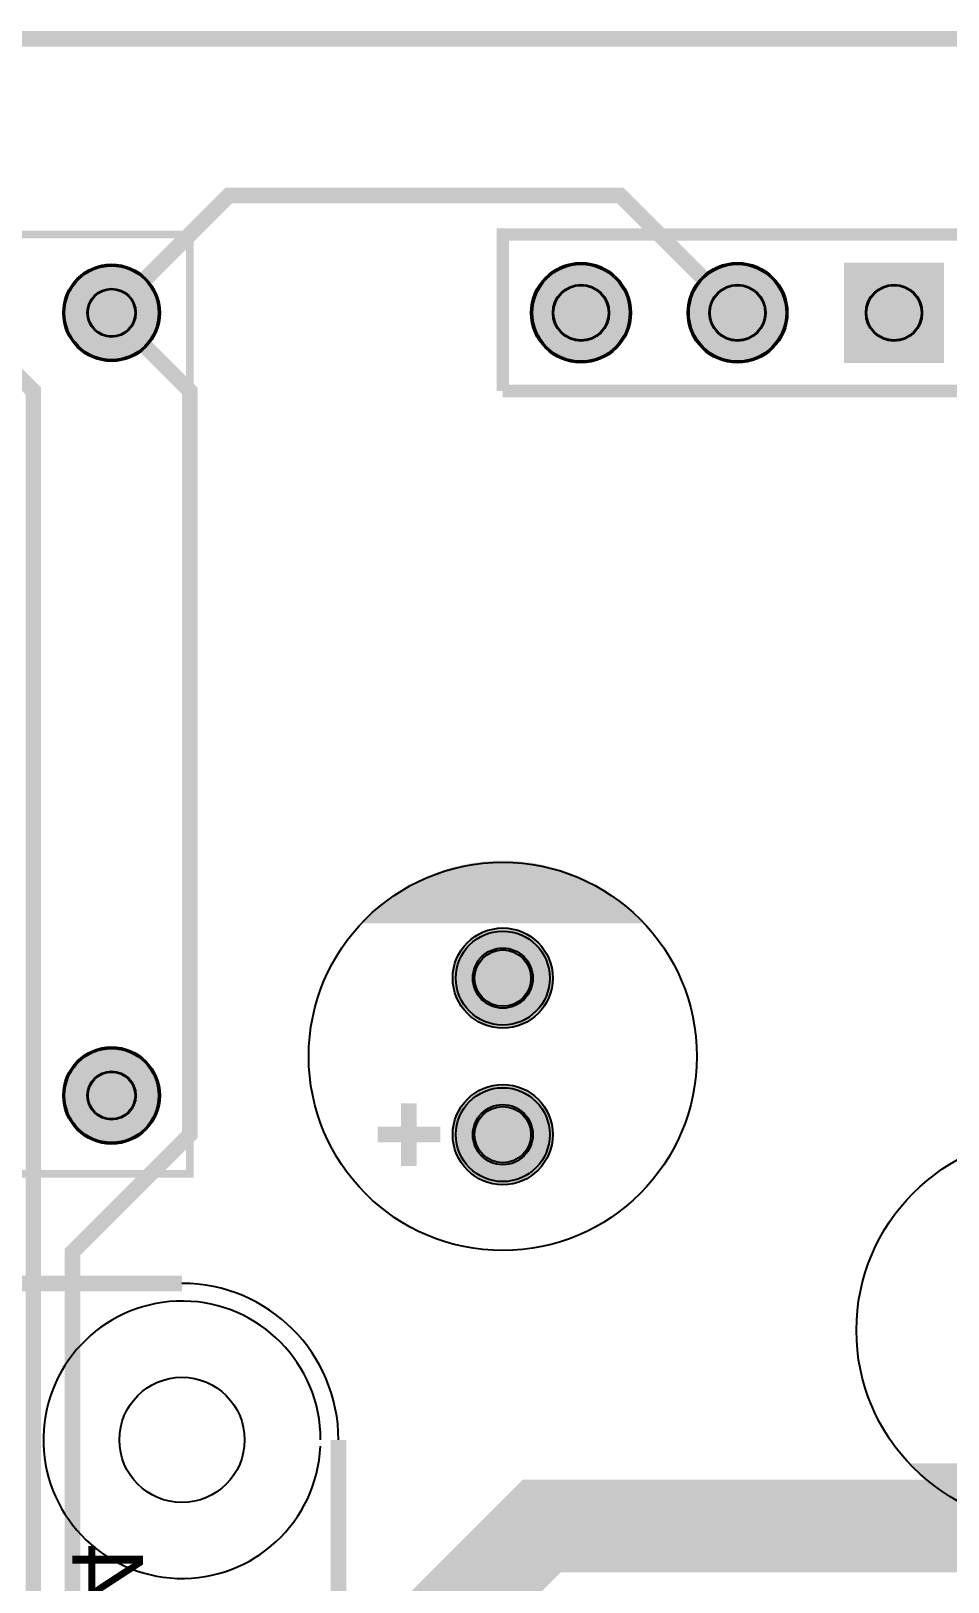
# Model space of a CAD drawing. Header units: millimetres. Extents: x 0 to 136, y 0 to 68.
# Drawn here: x 62.83 to 77.71, y 34.65 to 59.82 of the extents above; entities that cross this region are included whole.
import ezdxf

# ---------------------------------------------------------------- set-up
doc = ezdxf.new("R2010")
doc.units = ezdxf.units.MM
for name, color, linetype, true_color in [('BoardOutLine', 7, 'Continuous', 0xff00ff), ('BottomLayer', 7, 'Continuous', 0x0000ff), ('BottomSilkLayer', 7, 'Continuous', 0x66cc33), ('BottomSolderMaskLayer', 7, 'Continuous', 0xaa00ff), ('Inner1', 7, 'Continuous', 0x999966), ('Multi-Layer', 7, 'Continuous', 0xc0c0c0), ('TopSilkLayer', 7, 'Continuous', 0xffcc00), ('TopSolderMaskLayer', 7, 'Continuous', 0x800080)]:
    doc.layers.add(name, color=color, linetype=linetype, true_color=true_color)
doc.styles.get("Standard").update_dxf_attribs({"font": 'arial.ttf'})

msp = doc.modelspace()

# ---------------------------------------------------------------- hatches: boundary and pattern name
at = {"layer": 'BottomSolderMaskLayer'}
for points in [[(63.348, 55.245, 1), (64.923, 55.245, 1)], [(70.942, 55.245, 1), (72.568, 55.245, 1)], [(73.482, 55.245, 1), (75.108, 55.245, 1)], [(77.648, 54.432), (76.022, 54.432), (76.022, 56.058), (77.648, 56.058)], [(69.672, 44.45, 1), (71.298, 44.45, 1)], [(63.348, 42.545, 1), (64.923, 42.545, 1)], [(69.672, 41.91, 1), (71.298, 41.91, 1)]]:
    msp.add_hatch(color=256, dxfattribs=at).paths.add_polyline_path(points)
at = {"layer": 'Multi-Layer'}
for points in [[(63.373, 55.245, 1), (64.897, 55.245, 1)], [(70.967, 55.245, 1), (72.542, 55.245, 1)], [(73.507, 55.245, 1), (75.082, 55.245, 1)], [(77.622, 54.458), (76.048, 54.458), (76.048, 56.032), (77.622, 56.032)], [(69.723, 44.45, 1), (71.247, 44.45, 1)], [(63.373, 42.545, 1), (64.897, 42.545, 1)], [(69.723, 41.91, 1), (71.247, 41.91, 1)]]:
    msp.add_hatch(color=256, dxfattribs=at).paths.add_polyline_path(points)
at = {"layer": 'TopSilkLayer'}
for points in [[(68.199, 45.339), (68.253, 45.397), (68.308, 45.454), (68.365, 45.509), (68.423, 45.563), (68.483, 45.615), (68.544, 45.666), (68.606, 45.715), (68.669, 45.763), (68.734, 45.809), (68.8, 45.853), (68.866, 45.895), (68.934, 45.936), (69.003, 45.975), (69.073, 46.012), (69.144, 46.048), (69.216, 46.081), (69.289, 46.113), (69.362, 46.143), (69.436, 46.171), (69.511, 46.197), (69.587, 46.221), (69.663, 46.243), (69.739, 46.263), (69.817, 46.282), (69.894, 46.298), (69.972, 46.312), (70.05, 46.324), (70.129, 46.334), (70.208, 46.343), (70.287, 46.349), (70.366, 46.353), (70.445, 46.355), (70.525, 46.355), (70.604, 46.353), (70.683, 46.349), (70.762, 46.343), (70.841, 46.334), (70.919, 46.324), (70.998, 46.312), (71.076, 46.298), (71.153, 46.282), (71.231, 46.263), (71.307, 46.243), (71.383, 46.221), (71.459, 46.197), (71.534, 46.171), (71.608, 46.143), (71.681, 46.113), (71.754, 46.081), (71.826, 46.048), (71.897, 46.012), (71.967, 45.975), (72.036, 45.936), (72.104, 45.895), (72.17, 45.853), (72.236, 45.809), (72.301, 45.763), (72.364, 45.715), (72.426, 45.666), (72.487, 45.615), (72.547, 45.563), (72.605, 45.509), (72.662, 45.454), (72.717, 45.397), (72.771, 45.339)], [(81.661, 36.576), (81.607, 36.518), (81.552, 36.461), (81.495, 36.406), (81.437, 36.352), (81.377, 36.3), (81.316, 36.249), (81.254, 36.2), (81.191, 36.152), (81.126, 36.106), (81.06, 36.062), (80.994, 36.02), (80.926, 35.979), (80.857, 35.94), (80.787, 35.903), (80.716, 35.867), (80.644, 35.834), (80.571, 35.802), (80.498, 35.772), (80.424, 35.744), (80.349, 35.718), (80.273, 35.694), (80.197, 35.672), (80.121, 35.652), (80.043, 35.633), (79.966, 35.617), (79.888, 35.603), (79.81, 35.591), (79.731, 35.581), (79.652, 35.572), (79.573, 35.566), (79.494, 35.562), (79.415, 35.56), (79.335, 35.56), (79.256, 35.562), (79.177, 35.566), (79.098, 35.572), (79.019, 35.581), (78.941, 35.591), (78.862, 35.603), (78.784, 35.617), (78.707, 35.633), (78.629, 35.652), (78.553, 35.672), (78.477, 35.694), (78.401, 35.718), (78.326, 35.744), (78.252, 35.772), (78.179, 35.802), (78.106, 35.834), (78.034, 35.867), (77.963, 35.903), (77.893, 35.94), (77.824, 35.979), (77.756, 36.02), (77.69, 36.062), (77.624, 36.106), (77.559, 36.152), (77.496, 36.2), (77.434, 36.249), (77.373, 36.3), (77.313, 36.352), (77.255, 36.406), (77.198, 36.461), (77.143, 36.518), (77.089, 36.576)]]:
    msp.add_hatch(color=256, dxfattribs=at).paths.add_polyline_path(points)
at = {"layer": 'TopSolderMaskLayer'}
for points in [[(63.348, 55.245, 1), (64.923, 55.245, 1)], [(70.942, 55.245, 1), (72.568, 55.245, 1)], [(73.482, 55.245, 1), (75.108, 55.245, 1)], [(77.648, 54.432), (76.022, 54.432), (76.022, 56.058), (77.648, 56.058)], [(69.672, 44.45, 1), (71.298, 44.45, 1)], [(63.348, 42.545, 1), (64.923, 42.545, 1)], [(69.672, 41.91, 1), (71.298, 41.91, 1)]]:
    msp.add_hatch(color=256, dxfattribs=at).paths.add_polyline_path(points)

# ---------------------------------------------------------------- linework, layer by layer
at = {"layer": 'BoardOutLine', "const_width": 0.254}
msp.add_lwpolyline([(105.41, 59.69), (3.63, 59.69)], dxfattribs=at)
at = {"layer": 'BottomLayer', "const_width": 0.254}
msp.add_lwpolyline([(64.135, 55.245), (66.04, 57.15), (72.39, 57.15), (74.295, 55.245)], dxfattribs=at)
at = {"layer": 'BottomSolderMaskLayer'}
for centre, radius in [((64.135, 55.245), 0.787), ((71.755, 55.245), 0.813), ((74.295, 55.245), 0.813), ((64.135, 55.245), 0.394), ((71.755, 55.245), 0.459), ((74.295, 55.245), 0.459), ((76.835, 55.245), 0.459), ((70.485, 44.45), 0.813), ((70.485, 44.45), 0.488), ((64.135, 42.545), 0.787), ((64.135, 42.545), 0.394), ((70.485, 41.91), 0.813), ((70.485, 41.91), 0.488)]:
    msp.add_circle(centre, radius, dxfattribs=at)
at = {"layer": 'Inner1'}
for points, const_width in [([(61.595, 55.245), (62.865, 53.975), (62.865, 26.035), (69.215, 19.685), (72.39, 17.145)], 0.254), ([(72.39, 20.32), (69.215, 20.32), (63.5, 26.035), (63.5, 40.005), (65.405, 41.91), (65.405, 53.975), (64.135, 55.245)], 0.254), ([(66.675, 33.02), (68.58, 33.02), (71.12, 35.56), (82.55, 35.56), (85.09, 33.02)], 1.5)]:
    msp.add_lwpolyline(points, dxfattribs=dict(at, const_width=const_width))
at = {"layer": 'Multi-Layer'}
for centre, radius in [((64.135, 55.245), 0.762), ((71.755, 55.245), 0.787), ((74.295, 55.245), 0.787), ((64.135, 55.245), 0.381), ((71.755, 55.245), 0.445), ((74.295, 55.245), 0.445), ((76.835, 55.245), 0.445), ((70.485, 44.45), 0.762), ((70.485, 44.45), 0.457), ((64.135, 42.545), 0.762), ((64.135, 42.545), 0.381), ((70.485, 41.91), 0.762), ((70.485, 41.91), 0.457), ((65.278, 36.957), 1.016)]:
    msp.add_circle(centre, radius, dxfattribs=at)
at = {"layer": 'TopSilkLayer', "const_width": 0.127}
msp.add_lwpolyline([(45.085, 41.275), (45.085, 56.515), (65.405, 56.515), (65.405, 41.275), (45.085, 41.275)], close=True, dxfattribs=at)
at = {"layer": 'TopSilkLayer'}
for points, const_width in [([(76.2, 53.975), (78.105, 53.975), (78.105, 56.515), (70.485, 56.515), (70.485, 53.975)], 0.203), ([(70.485, 53.975), (76.2, 53.975)], 0.203), ([(68.961, 41.402), (68.961, 42.418)], 0.254), ([(68.453, 41.91), (69.469, 41.91)], 0.254), ([(43.688, 39.497), (65.278, 39.497)], 0.254), ([(67.818, 36.957), (67.818, 21.717)], 0.254)]:
    msp.add_lwpolyline(points, dxfattribs=dict(at, const_width=const_width))
for centre in [(70.485, 43.18), (79.375, 38.735)]:
    msp.add_circle(centre, 3.15, dxfattribs=at)
for centre, radius, start, end in [((65.278, 36.957), 2.54, 0, 90), ((65.278, 36.959), 2.25, 359.9596, 357.4167)]:
    msp.add_arc(centre, radius, start, end, dxfattribs=at)
at = {"layer": 'TopSolderMaskLayer'}
for centre, radius in [((64.135, 55.245), 0.787), ((71.755, 55.245), 0.813), ((74.295, 55.245), 0.813), ((64.135, 55.245), 0.394), ((71.755, 55.245), 0.459), ((74.295, 55.245), 0.459), ((76.835, 55.245), 0.459), ((70.485, 44.45), 0.813), ((70.485, 44.45), 0.488), ((64.135, 42.545), 0.787), ((64.135, 42.545), 0.394), ((70.485, 41.91), 0.813), ((70.485, 41.91), 0.488)]:
    msp.add_circle(centre, radius, dxfattribs=at)

# ---------------------------------------------------------------- texts
at = {"layer": 'BottomSilkLayer', "text_generation_flag": 2}
msp.add_text('HDR-M-2.54_1x4', height=1.143, rotation=270, dxfattribs=at).set_placement((63.5, 22.86))

doc.saveas('drawing.dxf')
